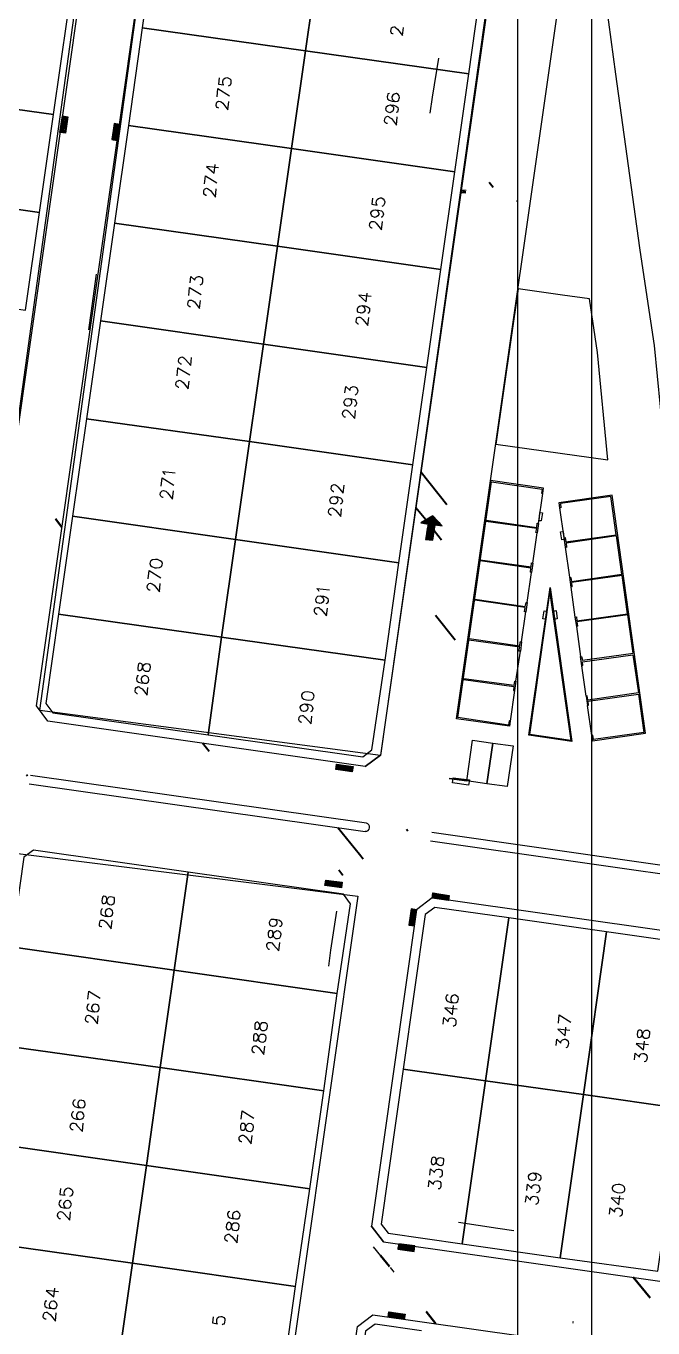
# Model space of a CAD drawing. Header units: metres. Extents: x 678 to 2349, y 417 to 1219.
# Drawn here: x 2151.3 to 2227.4, y 955.8 to 1113.7 of the extents above; entities that cross this region are included whole.
import ezdxf

# ---------------------------------------------------------------- set-up
doc = ezdxf.new("R2010")
doc.units = ezdxf.units.M
doc.layers.add('PDF2_area escolar', color=7, linetype='Continuous', true_color=0x989898)
doc.layers.add('PDF_Geometry', color=7, linetype='Continuous', true_color=0x797979)

# ---------------------------------------------------------------- blocks, each defined once
blk = doc.blocks.new('base')
at = {"layer": 'PDF_Geometry', "lineweight": 25, "extrusion": (-0.000787417, 0.063364, 0.99799), "elevation": 0.03}
for points in [[(-314.36, -197.29), (-299.6, -195.68), (-292.74, -194.19), (-282.66, -192.11), (-274.48, -190.36), (-258.04, -185.15), (-248.03, -180.61), (-240.54, -177.71), (-228.64, -174.04), (-222.73, -172.71), (-217.38, -171.04), (-209.93, -169.25), (-202.16, -164.76), (-196.2, -160.28), (-195.07, -159.82), (-178.09, -157.46), (-154.3, -156.61), (-136.67, -154.61), (-124.44, -153.16), (-118.07, -151.47), (-100.79, -146.65), (-80.95, -140.97), (-73.38, -139.33), (-61.69, -135.82), (-40.5, -131.6), (-37.73, -130.87), (-17.66, -129.44), (1.31, -127.46), (21.09, -124.93), (41.01, -122.83), (47.38, -123.46), (63.59, -123.19), (81.4, -124.31), (85.64, -96.07), (88.7, -66.39), (92.81, -40.78), (97.16, -22.39), (100.6, -1.56), (102.48, 8.32), (109.69, 37.36), (117.53, 76.62), (126.22, 115.64), (131.51, 149.59), (134.68, 173.97), (136.92, 195.59), (139.96, 229.68), (141.56, 250.68), (142.61, 271.37), (143.25, 283.21), (147.07, 312.94), (152.58, 355.63), (153.55, 396.04), (150.87, 418.02), (151.78, 438.64), (150.96, 458.03), (151.78, 438.64), (150.87, 418.02), (153.55, 396.04), (152.58, 355.63), (147.07, 312.94), (143.25, 283.21), (142.61, 271.37), (141.56, 250.68), (139.96, 229.68), (136.92, 195.59), (134.68, 173.97), (131.51, 149.59), (126.22, 115.64), (117.53, 76.62), (109.69, 37.36), (102.48, 8.32), (100.6, -1.56), (97.16, -22.39), (92.81, -40.78), (88.7, -66.39), (85.64, -96.07), (81.4, -124.31), (63.59, -123.19), (47.38, -123.46), (41.01, -122.83), (21.09, -124.93), (1.31, -127.46), (-17.66, -129.44), (-37.73, -130.87), (-40.5, -131.6), (-61.69, -135.82), (-73.38, -139.33), (-80.95, -140.97), (-100.79, -146.65), (-118.07, -151.47), (-124.44, -153.16), (-136.67, -154.61), (-154.3, -156.61), (-178.09, -157.46), (-195.07, -159.82), (-196.2, -160.28), (-202.16, -164.76), (-209.93, -169.25), (-217.38, -171.04), (-222.73, -172.71), (-228.64, -174.04), (-240.54, -177.71), (-248.03, -180.61), (-258.04, -185.15), (-274.48, -190.36), (-282.66, -192.11), (-292.74, -194.19), (-299.6, -195.68), (-314.36, -197.29), (-312.18, -178.45), (-309.15, -157.9), (-306.88, -132.9), (-305.82, -118), (-298.64, -78.8), (-291.06, -45.08), (-282.25, -15.12), (-275.64, 10.47), (-270.32, 33.9), (-263.82, 63.16), (-258.15, 86.41), (-284.42, 123.89)], [(-212.72, -13.76), (-225.05, -11.85), (-224.27, -6.89), (-226.64, -6.56), (-224.27, -6.89), (-225.05, -11.85), (-212.72, -13.76), (-212.4, -16.53), (-210.53, -31.04), (-208.66, -45.54), (-208.21, -49.82), (-207.57, -57.27), (-206.95, -64.76), (-206.13, -70.7), (-205.32, -76.65), (-202.67, -97.78), (-200.07, -118.96), (-199.38, -121.64), (-195.32, -136.88), (-191.41, -136.75), (-190.56, -158.55), (-190.74, -159.23), (-195.07, -159.82), (-196.2, -160.28), (-202.16, -164.76), (-209.93, -169.25), (-213.28, -170.05), (-213.36, -169.58), (-218.45, -150.23), (-210.17, -148.07), (-219.75, -78.66), (-229.38, -9.24), (-211.58, -137.89)], [(-183.28, -24.58), (-189.38, -23.66), (-189.49, -24.16), (-189.62, -24.14), (-189.44, -23.01), (-188.86, -19.32), (-188.78, -18.68), (-182.36, -19.68), (-199.15, -127.84), (-199.18, -128.07), (-198.98, -128.74), (-196.95, -136.5), (-196.82, -136.98), (-195.32, -136.88)], [(-175.71, -103.03), (-175.66, -103.03), (-175.53, -103.09), (-175.45, -103.2), (-175.42, -103.34), (-175.46, -103.61), (-175.52, -103.75), (-175.62, -103.83), (-175.77, -103.9), (-175.91, -103.88), (-176.03, -103.78), (-176.24, -103.61), (-176.84, -102.8), (-176.96, -103.8)], [(-181.14, -100.01), (-180.34, -95.28), (-180.01, -93.33)], [(-154.51, -97.93), (-154.42, -97.2), (-155.05, -97.08), (-154.97, -97.13), (-154.95, -97.37), (-154.97, -97.55), (-155.05, -97.77), (-155.2, -97.89), (-155.44, -97.96), (-155.58, -97.94), (-155.79, -97.82), (-155.91, -97.67), (-155.93, -97.43), (-155.91, -97.25), (-155.84, -97.03), (-155.74, -96.99), (-155.59, -96.92)], [(-154.23, -95.64), (-154.35, -96.65), (-155.73, -95.74)], [(-154.44, -94.27), (-154.35, -94.29), (-154.22, -94.35), (-154.13, -94.45), (-154.11, -94.59), (-154.14, -94.87), (-154.2, -95), (-154.3, -95.08), (-154.45, -95.11), (-154.58, -95.09), (-154.71, -95.03), (-154.93, -94.87), (-155.52, -94.05), (-155.65, -95.06)], [(-175.27, -94.41), (-175.45, -94.29), (-175.61, -94.14), (-175.63, -93.9), (-175.63, -93.86), (-175.55, -93.63), (-175.35, -93.52), (-175.16, -93.45), (-175.07, -93.46), (-174.9, -93.57), (-174.73, -93.73), (-174.71, -93.97), (-174.72, -94.01), (-174.79, -94.23), (-174.99, -94.35), (-175.27, -94.41), (-175.64, -94.36), (-175.95, -94.23), (-176.16, -94.07), (-176.18, -93.83), (-176.16, -93.7), (-176.1, -93.52), (-175.95, -93.45)], [(-175.16, -95.77), (-174.97, -95.74), (-174.9, -95.52), (-174.88, -95.38), (-174.9, -95.15), (-175.11, -94.98), (-175.47, -94.85), (-175.83, -94.8), (-176.12, -94.86), (-176.27, -94.98), (-176.34, -95.21), (-176.35, -95.25), (-176.33, -95.49), (-176.21, -95.64), (-175.99, -95.76), (-175.95, -95.76), (-175.71, -95.7), (-175.56, -95.58), (-175.44, -95.36), (-175.43, -95.32), (-175.49, -95.08), (-175.62, -94.92), (-175.83, -94.8)], [(-135.15, -91.59), (-135.47, -93.5), (-136.01, -93.39), (-135.7, -91.52)], [(-135.45, -93.32), (-136, -93.25)], [(-135.46, -93.41), (-136.01, -93.34)], [(-174.86, -92.14), (-174.77, -92.15), (-174.64, -92.26), (-174.56, -92.31), (-174.53, -92.46), (-174.56, -92.73), (-174.63, -92.86), (-174.73, -92.94), (-174.88, -93.02), (-175.01, -93), (-175.14, -92.89), (-175.35, -92.73), (-175.95, -91.92), (-176.07, -92.92)], [(-135.22, -91.77), (-135.77, -91.7)], [(-135.23, -91.91), (-135.78, -91.79)], [(-135.24, -92), (-135.79, -91.88)], [(-135.26, -92.09), (-135.8, -92.02)], [(-135.27, -92.18), (-135.82, -92.11)], [(-135.28, -92.32), (-135.83, -92.2)], [(-135.29, -92.41), (-135.84, -92.3)], [(-135.31, -92.5), (-135.85, -92.43)], [(-135.32, -92.59), (-135.86, -92.52)], [(-135.33, -92.73), (-135.88, -92.62)], [(-135.34, -92.82), (-135.89, -92.75)], [(-135.35, -92.91), (-135.9, -92.84)], [(-135.37, -93), (-135.96, -92.93)], [(-135.43, -93.13), (-135.97, -93.02)], [(-135.44, -93.23), (-135.99, -93.16)], [(-141.98, -90.54), (-142.3, -92.4), (-141.75, -92.51), (-141.43, -90.65), (-142.02, -90.9)], [(-141.57, -91.37), (-142.16, -91.63)], [(-141.57, -91.42), (-142.16, -91.67)], [(-141.59, -91.51), (-142.17, -91.76)], [(-141.6, -91.65), (-142.19, -91.9)], [(-141.6, -91.6), (-142.18, -91.81)], [(-141.61, -91.74), (-142.2, -91.99)], [(-141.62, -91.79), (-142.21, -92.04)], [(-141.63, -91.88), (-142.22, -92.13)], [(-141.65, -92.01), (-142.28, -92.26)], [(-141.64, -91.97), (-142.22, -92.18)], [(-141.66, -92.11), (-142.29, -92.35)], [(-141.66, -92.15), (-142.3, -92.4)], [(-141.67, -92.24), (-142.16, -92.46)], [(-141.69, -92.38), (-141.93, -92.49)], [(-141.68, -92.33), (-142.07, -92.47)], [(-141.75, -92.47), (-141.8, -92.51)], [(-135.16, -91.68), (-135.75, -91.61)], [(-141.44, -90.69), (-142.07, -90.94)], [(-141.45, -90.79), (-142.08, -91.03)], [(-141.46, -90.88), (-142.09, -91.08)], [(-141.47, -90.92), (-142.1, -91.17)], [(-141.48, -91.01), (-142.11, -91.26)], [(-141.53, -91.05), (-142.12, -91.31)], [(-141.54, -91.15), (-142.13, -91.4)], [(-141.56, -91.28), (-142.14, -91.54)], [(-141.55, -91.24), (-142.13, -91.44)], [(-141.57, -90.59), (-142.01, -90.81)], [(-141.66, -90.57), (-142, -90.72)], [(-141.8, -90.56), (-141.99, -90.67)], [(-141.93, -90.54), (-141.98, -90.58)], [(-154.31, -87.01), (-152.84, -87.19), (-153.77, -86.38), (-153.89, -87.43)], [(-152.59, -85.08), (-152.7, -86.04), (-154.08, -85.18)], [(-152.79, -83.67), (-152.7, -83.68), (-152.57, -83.79), (-152.49, -83.84), (-152.46, -83.99), (-152.49, -84.26), (-152.56, -84.44), (-152.65, -84.47), (-152.8, -84.55), (-152.94, -84.53), (-153.07, -84.42), (-153.28, -84.26), (-153.88, -83.45), (-154, -84.45)], [(-183.72, -83.65), (-184.27, -83.59)], [(-183.73, -83.74), (-184.28, -83.68)], [(-183.74, -83.88), (-184.29, -83.77)], [(-183.76, -83.97), (-184.3, -83.91)], [(-172.94, -83.1), (-172.85, -82.37), (-173.48, -82.24), (-173.44, -82.29), (-173.38, -82.53), (-173.41, -82.76), (-173.52, -82.93), (-173.68, -83.05), (-173.91, -83.12), (-174.05, -83.1), (-174.22, -82.99), (-174.34, -82.83), (-174.41, -82.64), (-174.39, -82.41), (-174.27, -82.19), (-174.22, -82.15), (-174.07, -82.08)], [(-190.4, -82.52), (-190.55, -82.6)], [(-190.53, -82.51), (-190.53, -82.51)], [(-172.87, -79.44), (-172.82, -79.45), (-172.65, -79.51), (-172.61, -79.61), (-172.54, -79.76), (-172.57, -80.03), (-172.68, -80.16), (-172.73, -80.25), (-172.92, -80.27), (-173.06, -80.25), (-173.19, -80.19), (-173.36, -80.03), (-174, -79.21), (-174.12, -80.22)], [(-173.28, -81.66), (-173.5, -81.59), (-173.62, -81.44), (-173.68, -81.2), (-173.67, -81.11), (-173.56, -80.93), (-173.41, -80.81), (-173.17, -80.75), (-173.12, -80.76), (-172.9, -80.87), (-172.78, -81.03), (-172.71, -81.22), (-172.72, -81.31), (-172.84, -81.53), (-173, -81.65), (-173.28, -81.66), (-173.64, -81.62), (-174, -81.53), (-174.17, -81.37), (-174.23, -81.13), (-174.22, -80.99), (-174.1, -80.78), (-173.95, -80.75)], [(-139.28, -74.26), (-138.57, -69.52), (-138.28, -67.52)], [(-150.49, -71.52), (-150.61, -72.52), (-151.99, -71.62)], [(-150.68, -73.07), (-150.77, -73.85), (-151.27, -73.37), (-151.3, -73.6), (-151.41, -73.73), (-151.46, -73.77), (-151.7, -73.83), (-151.83, -73.81), (-152.05, -73.7), (-152.17, -73.54), (-152.2, -73.35), (-152.17, -73.12), (-152.1, -72.9), (-152, -72.87), (-151.85, -72.79)], [(-150.7, -70.15), (-150.61, -70.16), (-150.47, -70.22), (-150.39, -70.32), (-150.36, -70.47), (-150.4, -70.74), (-150.46, -70.87), (-150.56, -70.95), (-150.7, -70.98), (-150.84, -70.97), (-150.97, -70.9), (-151.19, -70.74), (-151.78, -69.93), (-151.9, -70.93)], [(-172.61, -71.13), (-171.15, -71.3), (-172.02, -70.5), (-172.15, -71.55)], [(-171.51, -70.05), (-171.68, -69.94), (-171.8, -69.79), (-171.86, -69.55), (-171.86, -69.5), (-171.74, -69.28), (-171.58, -69.16), (-171.4, -69.14), (-171.3, -69.15), (-171.08, -69.22), (-170.96, -69.38), (-170.94, -69.61), (-170.95, -69.66), (-171.02, -69.88), (-171.18, -70), (-171.51, -70.05), (-171.83, -70.01), (-172.18, -69.88), (-172.39, -69.71), (-172.41, -69.48), (-172.39, -69.34), (-172.33, -69.17), (-172.18, -69.09)], [(-171.05, -67.79), (-171, -67.8), (-170.88, -67.9), (-170.79, -67.96), (-170.76, -68.1), (-170.8, -68.42), (-170.86, -68.55), (-170.96, -68.59), (-171.11, -68.66), (-171.24, -68.65), (-171.37, -68.54), (-171.58, -68.37), (-172.19, -67.61), (-172.3, -68.57)], [(-149.49, -63.2), (-149.44, -63.21), (-149.32, -63.31), (-149.23, -63.37), (-149.16, -63.52), (-149.19, -63.84), (-149.3, -63.96), (-149.4, -64), (-149.55, -64.07), (-149.68, -64.06), (-149.81, -63.95), (-150.02, -63.78), (-150.63, -63.02), (-150.74, -63.98)], [(-148.95, -61.78), (-149.06, -62.74), (-150.49, -61.87)], [(-149.15, -60.37), (-149.1, -60.37), (-148.98, -60.48), (-148.89, -60.54), (-148.81, -60.68), (-148.85, -61), (-148.96, -61.13), (-149.06, -61.16), (-149.21, -61.24), (-149.34, -61.22), (-149.47, -61.12), (-149.68, -60.95), (-150.28, -60.18), (-150.4, -61.14)], [(-169.3, -59.47), (-169.4, -60.24), (-169.94, -59.76), (-169.96, -59.94), (-170.03, -60.12), (-170.13, -60.16), (-170.32, -60.23), (-170.5, -60.2), (-170.68, -60.09), (-170.8, -59.94), (-170.86, -59.7), (-170.84, -59.51), (-170.72, -59.3), (-170.67, -59.26), (-170.52, -59.18)], [(-169.73, -58.77), (-169.95, -58.69), (-170.07, -58.49), (-170.09, -58.31), (-170.08, -58.21), (-170.01, -58.04), (-169.85, -57.87), (-169.62, -57.85), (-169.57, -57.86), (-169.35, -57.93), (-169.23, -58.13), (-169.17, -58.33), (-169.18, -58.42), (-169.29, -58.59), (-169.45, -58.75), (-169.73, -58.77), (-170.09, -58.72), (-170.45, -58.63), (-170.62, -58.43), (-170.68, -58.23), (-170.67, -58.1), (-170.55, -57.88), (-170.4, -57.81)], [(-169.32, -56.5), (-169.23, -56.51), (-169.1, -56.62), (-169.06, -56.71), (-168.99, -56.86), (-169.02, -57.14), (-169.13, -57.26), (-169.19, -57.35), (-169.33, -57.38), (-169.51, -57.36), (-169.64, -57.29), (-169.8, -57.09), (-170.45, -56.32), (-170.57, -57.32)], [(-146.87, -48.4), (-146.99, -49.4), (-148.41, -48.49)], [(-147.36, -49.78), (-147.29, -49.92), (-147.09, -50.18), (-148.59, -50)], [(-188.86, -19.32), (-188.72, -19.34), (-188.66, -18.83), (-182.52, -19.81), (-186.94, -48.44), (-193.08, -47.47), (-193.02, -46.96), (-193.16, -46.95), (-193.24, -47.59), (-186.82, -48.59), (-182.36, -19.68)], [(-147.08, -47.03), (-147.03, -47.03), (-146.9, -47.1), (-146.82, -47.2), (-146.74, -47.35), (-146.78, -47.62), (-146.89, -47.75), (-146.99, -47.83), (-147.13, -47.86), (-147.27, -47.84), (-147.4, -47.78), (-147.61, -47.57), (-148.21, -46.8), (-148.33, -47.81)], [(-167.81, -47.45), (-167.76, -47.46), (-167.59, -47.57), (-167.55, -47.62), (-167.48, -47.77), (-167.52, -48.09), (-167.62, -48.22), (-167.67, -48.26), (-167.87, -48.33), (-168.01, -48.31), (-168.13, -48.2), (-168.3, -48.04), (-168.95, -47.27), (-169.06, -48.23)], [(-192.58, -43.31), (-193.16, -46.95)], [(-198.11, -22.24), (-198.25, -21.11), (-198.4, -21.14), (-198.36, -21.61), (-204.48, -22.4), (-205.08, -17.74), (-198.96, -16.94), (-198.88, -17.46), (-198.74, -17.43), (-198.8, -16.78), (-205.25, -17.62), (-201.56, -46.63), (-195.11, -45.79), (-195.17, -45.18), (-195.66, -41.5), (-195.8, -41.53), (-195.88, -41.01), (-202, -41.8), (-201.4, -46.47), (-195.28, -45.67), (-195.31, -45.16), (-195.17, -45.18)], [(-167.47, -44.62), (-167.42, -44.62), (-167.25, -44.74), (-167.21, -44.79), (-167.14, -44.94), (-167.17, -45.26), (-167.28, -45.38), (-167.33, -45.42), (-167.53, -45.49), (-167.66, -45.48), (-167.79, -45.37), (-167.96, -45.21), (-168.61, -44.44), (-168.72, -45.39)], [(-167.88, -46.89), (-168.1, -46.77), (-168.22, -46.61), (-168.28, -46.38), (-168.28, -46.33), (-168.16, -46.11), (-168, -45.99), (-167.77, -45.97), (-167.72, -45.98), (-167.5, -46.05), (-167.38, -46.21), (-167.32, -46.45), (-167.32, -46.49), (-167.44, -46.71), (-167.6, -46.83), (-167.88, -46.89), (-168.25, -46.84), (-168.6, -46.71), (-168.77, -46.55), (-168.83, -46.31), (-168.81, -46.17), (-168.7, -46), (-168.55, -45.93)], [(-178.83, -43.48), (-178.62, -43.69)], [(-178.96, -43.42), (-178.73, -43.77)], [(-179.1, -43.4), (-178.82, -43.81)], [(-179.91, -42.42), (-178.87, -43.85)], [(-179.93, -42.56), (-178.97, -43.88)], [(-179.94, -42.7), (-179.03, -43.97)], [(-179.96, -42.84), (-179.13, -44)], [(-179.98, -42.97), (-179.22, -44.04)], [(-180.04, -43.1), (-179.28, -44.12)], [(-180.05, -43.24), (-179.38, -44.16)], [(-180.15, -43.28), (-179.47, -44.19)], [(-180.28, -43.21), (-179.52, -44.23)], [(-180.42, -43.2), (-179.63, -44.31)], [(-180.56, -43.18), (-179.72, -44.35)], [(-180.69, -43.16), (-179.86, -44.29)], [(-186.24, -43.79), (-192.38, -42.82), (-192.45, -43.32), (-192.58, -43.31), (-192.4, -42.17), (-192.26, -42.19), (-192.37, -42.68), (-186.22, -43.61)], [(-178.42, -43.53), (-178.38, -43.58)], [(-178.56, -43.51), (-178.48, -43.62)], [(-178.69, -43.5), (-178.57, -43.65)], [(-179.47, -41.46), (-178.99, -42.12)], [(-179.61, -41.44), (-179.01, -42.25)], [(-179.74, -41.42), (-179.02, -42.39)], [(-179.75, -41.52), (-179.04, -42.48)], [(-179.77, -41.65), (-179.05, -42.62)], [(-179.83, -41.78), (-179.07, -42.76)], [(-179.85, -41.92), (-179.08, -42.89)], [(-179.87, -42.06), (-179.15, -43.03)], [(-179.88, -42.2), (-179.16, -43.16)], [(-179.9, -42.33), (-179.18, -43.3)], [(-180.83, -43.15), (-180.56, -43.55)], [(-191.86, -38.48), (-192.4, -42.17)], [(-178.92, -41.52), (-178.88, -41.57)], [(-179.06, -41.51), (-178.94, -41.71)], [(-179.19, -41.49), (-178.96, -41.84)], [(-179.33, -41.47), (-178.97, -41.98)], [(-195.66, -41.5), (-195.8, -40.37), (-196.28, -36.7), (-196.42, -36.68), (-196.5, -36.2), (-202.63, -37), (-202.03, -41.66), (-195.91, -40.87), (-195.94, -40.35), (-195.8, -40.37)], [(-185.47, -38.97), (-191.62, -38.04), (-191.68, -38.5), (-191.86, -38.48), (-191.68, -37.34), (-191.55, -37.4), (-191.6, -37.86), (-185.46, -38.83)], [(-145.15, -37.15), (-145.27, -38.16), (-146.69, -37.25)], [(-191.1, -33.7), (-191.68, -37.34)], [(-145.35, -35.78), (-145.26, -35.79), (-145.13, -35.86), (-145.09, -35.95), (-145.02, -36.1), (-145.05, -36.38), (-145.16, -36.5), (-145.22, -36.59), (-145.36, -36.62), (-145.5, -36.6), (-145.63, -36.54), (-145.84, -36.37), (-146.48, -35.55), (-146.6, -36.56)], [(-196.28, -36.7), (-196.42, -35.52), (-196.86, -31.85), (-197.05, -31.87), (-197.08, -31.41), (-203.25, -32.19), (-202.66, -36.85), (-196.49, -36.07), (-196.56, -35.55), (-196.42, -35.52)], [(-166.01, -34.82), (-166.23, -34.71), (-166.35, -34.55), (-166.41, -34.31), (-166.41, -34.27), (-166.29, -34.05), (-166.13, -33.93), (-165.9, -33.91), (-165.85, -33.92), (-165.63, -33.99), (-165.51, -34.14), (-165.45, -34.38), (-165.45, -34.43), (-165.57, -34.65), (-165.72, -34.77), (-166.01, -34.82), (-166.38, -34.78), (-166.73, -34.64), (-166.9, -34.49), (-166.96, -34.25), (-166.94, -34.11), (-166.83, -33.94), (-166.68, -33.86)], [(-165.89, -35.35), (-165.81, -35.5), (-165.61, -35.71), (-167.11, -35.53)], [(-184.76, -34.19), (-190.86, -33.22), (-190.96, -33.72), (-191.1, -33.7), (-190.92, -32.57), (-190.78, -32.58), (-190.84, -33.08), (-184.74, -34.05)], [(-194.41, -31.54), (-193.93, -35.22)], [(-165.6, -32.56), (-165.55, -32.56), (-165.38, -32.67), (-165.34, -32.73), (-165.26, -32.87), (-165.3, -33.19), (-165.41, -33.32), (-165.46, -33.36), (-165.66, -33.43), (-165.79, -33.41), (-165.92, -33.3), (-166.09, -33.15), (-166.73, -32.37), (-166.85, -33.33)], [(-190.34, -28.93), (-190.92, -32.57)], [(-196.86, -31.85), (-197.05, -30.71), (-197.49, -27.04), (-197.63, -27.07), (-197.71, -26.6), (-203.88, -27.39), (-203.28, -32.05), (-197.11, -31.26), (-197.19, -30.74), (-197.05, -30.71)], [(-184, -29.41), (-190.14, -28.44), (-190.2, -28.94), (-190.34, -28.93), (-190.2, -27.78), (-190.02, -27.8), (-190.13, -28.3), (-183.98, -29.23)], [(-189.62, -24.14), (-190.2, -27.78)], [(-197.63, -25.91), (-197.77, -25.94), (-197.73, -26.41), (-203.86, -27.2), (-204.46, -22.54), (-198.33, -21.75), (-198.25, -22.27), (-198.11, -22.24), (-197.63, -25.91), (-197.49, -27.04)], [(-143.82, -25.39), (-143.68, -25.37), (-143.61, -25.14), (-143.59, -25.01), (-143.61, -24.77), (-143.82, -24.61), (-144.13, -24.52), (-144.5, -24.48), (-144.78, -24.49), (-144.98, -24.61), (-145.05, -24.83), (-145.06, -24.87), (-145.04, -25.11), (-144.87, -25.27), (-144.7, -25.38), (-144.61, -25.39), (-144.42, -25.32), (-144.22, -25.21), (-144.14, -24.99), (-144.14, -24.94), (-144.16, -24.71), (-144.32, -24.55), (-144.5, -24.48)], [(-143.69, -23.18), (-143.65, -23.19), (-143.52, -23.3), (-143.44, -23.35), (-143.41, -23.5), (-143.45, -23.82), (-143.51, -23.95), (-143.6, -23.98), (-143.75, -24.06), (-143.89, -24.04), (-144.02, -23.93), (-144.23, -23.77), (-144.83, -23), (-144.95, -23.96)], [(-183.26, -24.45), (-189.36, -23.52), (-189.3, -23.02), (-189.44, -23.01)], [(-163.97, -21.72), (-164.18, -21.6), (-164.3, -21.44), (-164.32, -21.21), (-164.32, -21.16), (-164.24, -20.94), (-164.09, -20.82), (-163.86, -20.8), (-163.81, -20.81), (-163.59, -20.88), (-163.47, -21.03), (-163.4, -21.27), (-163.41, -21.32), (-163.53, -21.54), (-163.68, -21.66), (-163.97, -21.72), (-164.33, -21.67), (-164.69, -21.54), (-164.85, -21.38), (-164.92, -21.14), (-164.9, -21), (-164.79, -20.83), (-164.64, -20.75)], [(-132.74, -20.01), (-131.39, -21.88)], [(-163.55, -19.45), (-163.51, -19.45), (-163.34, -19.57), (-163.3, -19.62), (-163.22, -19.77), (-163.26, -20.09), (-163.37, -20.21), (-163.42, -20.25), (-163.61, -20.32), (-163.75, -20.3), (-163.88, -20.2), (-164.04, -20.04), (-164.69, -19.26), (-164.81, -20.22)], [(-198.74, -17.43), (-198.25, -21.11)], [(-171.2, -14.03), (-173.08, -15.38)], [(-169.55, -13.44), (-167.69, -13.75), (-167.76, -14.3), (-169.67, -13.98)], [(-167.74, -13.75), (-167.85, -14.29)], [(-167.87, -13.73), (-167.94, -14.28)], [(-167.97, -13.72), (-168.03, -14.27)], [(-168.06, -13.71), (-168.17, -14.25)], [(-168.14, -13.65), (-168.25, -14.2)], [(-168.28, -13.64), (-168.35, -14.19)], [(-168.37, -13.63), (-168.44, -14.18)], [(-168.46, -13.62), (-168.57, -14.16)], [(-168.55, -13.6), (-168.67, -14.15)], [(-168.69, -13.59), (-168.76, -14.14)], [(-168.78, -13.58), (-168.85, -14.13)], [(-168.87, -13.57), (-168.99, -14.11)], [(-168.97, -13.55), (-169.08, -14.1)], [(-169.1, -13.54), (-169.17, -14.09)], [(-169.19, -13.53), (-169.26, -14.08)], [(-169.29, -13.52), (-169.4, -14.06)], [(-169.38, -13.51), (-169.49, -14.05)], [(-169.51, -13.44), (-169.57, -13.99)], [(-130.39, -12.41), (-171.08, -6.11)], [(-231.88, 2.33), (-179.17, -5.88)], [(-179, -4.88), (-231.71, 3.33)], [(-168.05, 0.62), (-166.18, 0.35), (-166.29, -0.2), (-168.16, 0.07)], [(-166.27, 0.36), (-166.34, -0.19)], [(-166.36, 0.37), (-166.43, -0.18)], [(-166.45, 0.38), (-166.52, -0.17)], [(-166.54, 0.39), (-166.66, -0.15)], [(-166.68, 0.41), (-166.75, -0.14)], [(-166.77, 0.42), (-166.84, -0.13)], [(-166.86, 0.47), (-166.93, -0.12)], [(-166.95, 0.48), (-167.06, -0.06)], [(-167.09, 0.5), (-167.15, -0.05)], [(-167.18, 0.51), (-167.24, -0.04)], [(-167.27, 0.52), (-167.34, -0.03)], [(-167.36, 0.53), (-167.47, -0.01)], [(-167.5, 0.55), (-167.56, 0)], [(-167.59, 0.56), (-167.66, 0.01)], [(-167.68, 0.57), (-167.75, 0.02)], [(-167.77, 0.58), (-167.88, 0.04)], [(-167.91, 0.6), (-167.98, 0.05)], [(-168, 0.61), (-168.07, 0.06)], [(-268, 16.97), (-268.13, 15.87), (-179.14, 2.05), (-177.21, 3.48), (-171.28, 41.86)], [(-181.05, 2.37), (-179.19, 2.05), (-179.25, 1.5), (-181.12, 1.82)], [(-179.23, 2.06), (-179.3, 1.51)], [(-179.32, 2.07), (-179.44, 1.53)], [(-179.46, 2.08), (-179.53, 1.54)], [(-179.55, 2.1), (-179.62, 1.55)], [(-179.64, 2.15), (-179.71, 1.56)], [(-179.73, 2.16), (-179.84, 1.62)], [(-179.87, 2.18), (-179.93, 1.63)], [(-179.96, 2.19), (-180.03, 1.64)], [(-180.05, 2.2), (-180.12, 1.65)], [(-180.14, 2.21), (-180.25, 1.67)], [(-180.28, 2.23), (-180.35, 1.68)], [(-180.37, 2.24), (-180.44, 1.69)], [(-180.46, 2.25), (-180.57, 1.71)], [(-180.55, 2.26), (-180.67, 1.72)], [(-180.69, 2.28), (-180.76, 1.73)], [(-180.78, 2.29), (-180.85, 1.74)], [(-180.87, 2.3), (-180.99, 1.76)], [(-180.96, 2.36), (-181.08, 1.77)], [(-139.12, 2.88), (-138.97, 2.96), (-138.9, 3.13), (-138.88, 3.27), (-138.9, 3.5), (-139.11, 3.67), (-139.42, 3.8), (-139.79, 3.84), (-140.07, 3.78), (-140.27, 3.67), (-140.35, 3.45), (-140.35, 3.4), (-140.33, 3.17), (-140.17, 3.01), (-140, 2.89), (-139.9, 2.88), (-139.71, 2.95), (-139.51, 3.07), (-139.44, 3.29), (-139.43, 3.34), (-139.45, 3.57), (-139.62, 3.73), (-139.79, 3.84)], [(-167.51, 3.52), (-166.71, 8.25), (-166.43, 10.21)], [(-176.84, 5.39), (-177.16, 3.52), (-176.61, 3.41), (-176.29, 5.32)], [(-177.13, 3.71), (-176.5, 3.95)], [(-177.14, 3.61), (-176.51, 3.86)], [(-177.15, 3.57), (-176.57, 3.78)], [(-177.11, 3.52), (-176.57, 3.73)], [(-176.84, 3.48), (-176.59, 3.59)], [(-176.97, 3.5), (-176.59, 3.64)], [(-176.75, 3.43), (-176.6, 3.5)], [(-176.61, 3.41), (-176.61, 3.41)], [(-138.99, 5.09), (-138.94, 5.09), (-138.81, 5.02), (-138.73, 4.92), (-138.7, 4.78), (-138.74, 4.5), (-138.8, 4.37), (-138.9, 4.29), (-139.04, 4.26), (-139.18, 4.28), (-139.31, 4.34), (-139.52, 4.51), (-140.12, 5.32), (-140.24, 4.32)], [(-159.89, 4.41), (-160.07, 4.48), (-160.24, 4.64), (-160.25, 4.87), (-160.24, 4.96), (-160.17, 5.14), (-159.98, 5.26), (-159.78, 5.32), (-159.69, 5.31), (-159.52, 5.2), (-159.4, 5.05), (-159.33, 4.85), (-159.34, 4.76), (-159.46, 4.54), (-159.61, 4.42), (-159.89, 4.41), (-160.26, 4.45), (-160.57, 4.54), (-160.78, 4.7), (-160.85, 4.94), (-160.83, 5.08), (-160.71, 5.3), (-160.57, 5.33)], [(-176.93, 5.03), (-176.3, 5.27)], [(-176.92, 5.07), (-176.34, 5.32)], [(-176.94, 4.93), (-176.35, 5.19)], [(-176.94, 4.89), (-176.36, 5.1)], [(-176.96, 4.8), (-176.37, 5.05)], [(-176.97, 4.66), (-176.39, 4.91)], [(-176.97, 4.71), (-176.38, 4.96)], [(-176.98, 4.57), (-176.4, 4.82)], [(-176.99, 4.52), (-176.41, 4.73)], [(-177, 4.43), (-176.41, 4.69)], [(-177.02, 4.29), (-176.43, 4.55)], [(-177.01, 4.34), (-176.42, 4.59)], [(-177.03, 4.2), (-176.44, 4.46)], [(-177.03, 4.16), (-176.45, 4.37)], [(-177.04, 4.07), (-176.46, 4.32)], [(-177.11, 3.93), (-176.47, 4.18)], [(-177.1, 3.98), (-176.47, 4.23)], [(-177.12, 3.84), (-176.48, 4.09)], [(-177.12, 3.8), (-176.5, 4)], [(-176.91, 5.16), (-176.47, 5.34)], [(-176.9, 5.25), (-176.61, 5.36)], [(-176.9, 5.3), (-176.7, 5.37)], [(-176.84, 5.39), (-176.84, 5.39)], [(-159.31, 8.1), (-159.22, 8.09), (-159.09, 7.98), (-159.06, 7.88), (-158.98, 7.73), (-159.01, 7.46), (-159.12, 7.33), (-159.18, 7.25), (-159.32, 7.22), (-159.46, 7.23), (-159.59, 7.3), (-159.8, 7.51), (-160.45, 8.28), (-160.57, 7.27)], [(-137.19, 13.87), (-137.31, 12.87), (-138.68, 13.77)], [(-180.91, 13.9), (-180.77, 13.93), (-180.65, 14.15), (-180.64, 14.28), (-180.7, 14.52), (-180.91, 14.69), (-181.22, 14.82), (-181.59, 14.86), (-181.87, 14.8), (-182.07, 14.69), (-182.14, 14.46), (-182.15, 14.42), (-182.13, 14.18), (-181.96, 14.03), (-181.79, 13.91), (-181.7, 13.9), (-181.51, 13.97), (-181.31, 14.09), (-181.24, 14.31), (-181.23, 14.35), (-181.25, 14.59), (-181.41, 14.75), (-181.59, 14.86)], [(-137.22, 16.66), (-137.13, 16.65), (-137, 16.58), (-136.92, 16.48), (-136.89, 16.34), (-136.92, 16.06), (-136.99, 15.93), (-137.09, 15.85), (-137.23, 15.82), (-137.37, 15.84), (-137.5, 15.9), (-137.71, 16.07), (-138.31, 16.88), (-138.43, 15.88)], [(-137.35, 14.45), (-137.16, 14.52), (-137.08, 14.74), (-137.07, 14.88), (-137.09, 15.06), (-137.3, 15.23), (-137.66, 15.36), (-138.02, 15.41), (-138.31, 15.35), (-138.46, 15.23), (-138.53, 15.05), (-138.54, 14.96), (-138.52, 14.73), (-138.4, 14.57), (-138.18, 14.5), (-138.13, 14.49), (-137.9, 14.51), (-137.75, 14.63), (-137.63, 14.85), (-137.62, 14.94), (-137.69, 15.14), (-137.81, 15.29), (-138.02, 15.41)], [(-182.01, 15.61), (-180.5, 15.43), (-181.42, 16.28), (-181.55, 15.18)], [(-194.25, 17.5), (-194.37, 16.49), (-195.75, 17.4)], [(-180.26, 17.44), (-180.35, 16.61), (-180.89, 17.14), (-180.92, 16.91), (-180.98, 16.78), (-181.09, 16.7), (-181.32, 16.68), (-181.46, 16.7), (-181.63, 16.77), (-181.8, 16.97), (-181.82, 17.16), (-181.79, 17.39), (-181.72, 17.61), (-181.62, 17.65), (-181.47, 17.72)], [(-195.63, 18.41), (-194.16, 18.23), (-195.04, 19.03), (-195.17, 17.98)], [(-193.93, 20.2), (-194.02, 19.42), (-194.52, 19.9), (-194.54, 19.71), (-194.65, 19.59), (-194.71, 19.5), (-194.95, 19.44), (-195.08, 19.45), (-195.3, 19.57), (-195.42, 19.73), (-195.44, 19.96), (-195.42, 20.14), (-195.34, 20.37), (-195.24, 20.45), (-195.1, 20.48)], [(-205.14, 20.25), (-203.68, 20.07), (-204.56, 20.87), (-204.68, 19.82)], [(-157.34, 20.61), (-157.29, 20.61), (-157.16, 20.54), (-157.08, 20.44), (-157.05, 20.3), (-157.08, 20.02), (-157.15, 19.89), (-157.25, 19.81), (-157.39, 19.78), (-157.53, 19.8), (-157.66, 19.86), (-157.87, 20.03), (-158.47, 20.84), (-158.59, 19.83)], [(-203.44, 22.04), (-203.54, 21.26), (-204.04, 21.74), (-204.06, 21.56), (-204.17, 21.43), (-204.22, 21.34), (-204.46, 21.28), (-204.6, 21.3), (-204.82, 21.42), (-204.94, 21.57), (-204.96, 21.8), (-204.93, 21.99), (-204.86, 22.21), (-204.76, 22.29), (-204.61, 22.32)], [(-135.48, 26.09), (-135.34, 26.17), (-135.22, 26.39), (-135.2, 26.52), (-135.27, 26.72), (-135.44, 26.88), (-135.79, 27.01), (-136.16, 27.05), (-136.44, 27), (-136.6, 26.88), (-136.71, 26.7), (-136.72, 26.61), (-136.66, 26.37), (-136.54, 26.22), (-136.31, 26.15), (-136.27, 26.14), (-136.03, 26.16), (-135.88, 26.28), (-135.81, 26.5), (-135.8, 26.59), (-135.82, 26.78), (-135.94, 26.94), (-136.16, 27.05)], [(-135.31, 27.51), (-135.17, 27.58), (-135.05, 27.8), (-135.03, 27.94), (-135.1, 28.13), (-135.27, 28.29), (-135.62, 28.43), (-135.99, 28.47), (-136.27, 28.41), (-136.43, 28.29), (-136.54, 28.12), (-136.55, 28.03), (-136.48, 27.84), (-136.37, 27.64), (-136.14, 27.56), (-136.1, 27.56), (-135.86, 27.58), (-135.7, 27.74), (-135.64, 27.92), (-135.62, 28.01), (-135.65, 28.2), (-135.77, 28.35), (-135.99, 28.47)], [(-155.63, 28.66), (-155.75, 27.65), (-157.17, 28.57)], [(-135.19, 29.72), (-135.1, 29.71), (-134.96, 29.65), (-134.93, 29.55), (-134.85, 29.4), (-134.89, 29.13), (-135, 29), (-135.05, 28.92), (-135.19, 28.89), (-135.33, 28.9), (-135.51, 28.97), (-135.67, 29.18), (-136.32, 29.95), (-136.44, 28.94)], [(-155.66, 31.44), (-155.61, 31.44), (-155.48, 31.38), (-155.4, 31.27), (-155.33, 31.13), (-155.36, 30.85), (-155.47, 30.73), (-155.57, 30.65), (-155.71, 30.62), (-155.85, 30.63), (-155.98, 30.7), (-156.19, 30.86), (-156.79, 31.67), (-156.91, 30.67)], [(-178.42, 35.76), (-178.51, 34.99), (-179.01, 35.46), (-179.03, 35.28), (-179.14, 35.15), (-179.2, 35.07), (-179.43, 35.05), (-179.57, 35.07), (-179.79, 35.14), (-179.91, 35.29), (-179.93, 35.53), (-179.9, 35.76), (-179.84, 35.93), (-179.73, 36.01), (-179.59, 36.04)], [(-178.25, 37.18), (-178.34, 36.4), (-178.84, 36.88), (-178.86, 36.7), (-178.97, 36.57), (-179.03, 36.49), (-179.26, 36.47), (-179.4, 36.48), (-179.62, 36.56), (-179.74, 36.71), (-179.76, 36.95), (-179.73, 37.17), (-179.66, 37.35), (-179.56, 37.43), (-179.42, 37.46)], [(-190.19, 37.78), (-190.28, 37.01), (-190.77, 37.53), (-190.8, 37.3), (-190.91, 37.18), (-191.01, 37.09), (-191.2, 37.07), (-191.34, 37.09), (-191.56, 37.16), (-191.68, 37.31), (-191.74, 37.55), (-191.72, 37.78), (-191.6, 37.95), (-191.5, 38.03), (-191.36, 38.06)], [(-190.95, 35.65), (-191.17, 35.77), (-191.29, 35.92), (-191.31, 36.16), (-191.3, 36.2), (-191.23, 36.43), (-191.08, 36.55), (-190.84, 36.56), (-190.75, 36.55), (-190.57, 36.49), (-190.45, 36.33), (-190.39, 36.09), (-190.39, 36.05), (-190.51, 35.83), (-190.67, 35.71), (-190.95, 35.65), (-191.32, 35.69), (-191.63, 35.82), (-191.84, 35.99), (-191.9, 36.23), (-191.89, 36.37), (-191.77, 36.54), (-191.62, 36.61)], [(-133.59, 36.81), (-133.5, 37.54), (-134.14, 37.66), (-134.05, 37.61), (-134.03, 37.37), (-134.06, 37.19), (-134.13, 36.97), (-134.33, 36.85), (-134.52, 36.78), (-134.66, 36.8), (-134.88, 36.92), (-135, 37.07), (-135.06, 37.31), (-135.04, 37.49), (-134.92, 37.71), (-134.87, 37.75), (-134.67, 37.82)], [(-190.01, 39.2), (-190.11, 38.42), (-190.6, 38.95), (-190.63, 38.72), (-190.74, 38.59), (-190.84, 38.51), (-191.03, 38.49), (-191.16, 38.5), (-191.39, 38.58), (-191.51, 38.73), (-191.57, 38.97), (-191.54, 39.2), (-191.43, 39.37), (-191.33, 39.45), (-191.19, 39.48)], [(-201.91, 38.97), (-200.41, 38.78), (-201.32, 39.64), (-201.45, 38.58)], [(-133.52, 40.51), (-133.42, 40.5), (-133.3, 40.39), (-133.26, 40.29), (-133.19, 40.14), (-133.22, 39.87), (-133.33, 39.74), (-133.39, 39.66), (-133.53, 39.63), (-133.67, 39.65), (-133.8, 39.71), (-134, 39.92), (-134.65, 40.69), (-134.77, 39.69)], [(-133.65, 38.25), (-133.5, 38.33), (-133.38, 38.55), (-133.37, 38.68), (-133.43, 38.88), (-133.6, 39.08), (-133.96, 39.17), (-134.32, 39.21), (-134.6, 39.2), (-134.76, 39.04), (-134.87, 38.86), (-134.88, 38.77), (-134.82, 38.58), (-134.7, 38.38), (-134.48, 38.31), (-134.43, 38.3), (-134.2, 38.32), (-134.04, 38.49), (-133.92, 38.66), (-133.91, 38.75), (-133.98, 38.94), (-134.1, 39.14), (-134.32, 39.21)], [(-154.09, 39.88), (-153.95, 39.91), (-153.83, 40.13), (-153.81, 40.26), (-153.87, 40.5), (-154.09, 40.67), (-154.4, 40.75), (-154.77, 40.8), (-155.05, 40.78), (-155.24, 40.67), (-155.32, 40.45), (-155.33, 40.35), (-155.31, 40.17), (-155.14, 40.01), (-154.97, 39.89), (-154.88, 39.88), (-154.68, 39.95), (-154.48, 40.07), (-154.42, 40.24), (-154.4, 40.34), (-154.42, 40.57), (-154.59, 40.73), (-154.77, 40.8)], [(-200.16, 40.79), (-200.26, 40.02), (-200.8, 40.5), (-200.82, 40.32), (-200.89, 40.14), (-200.99, 40.11), (-201.23, 40.04), (-201.36, 40.06), (-201.54, 40.17), (-201.7, 40.33), (-201.72, 40.56), (-201.7, 40.75), (-201.63, 40.97), (-201.53, 41.01), (-201.38, 41.08)], [(-181.85, 41.51), (-186.58, 42.31), (-188.53, 42.64)], [(-153.79, 43.51), (-153.74, 43.5), (-153.62, 43.39), (-153.53, 43.34), (-153.46, 43.19), (-153.5, 42.87), (-153.6, 42.74), (-153.7, 42.71), (-153.85, 42.63), (-153.99, 42.65), (-154.11, 42.76), (-154.32, 42.92), (-154.93, 43.69), (-155.04, 42.73)], [(-172.68, 43.79), (-264.94, 58.11)], [(-176.45, 44.38), (-174.58, 44.11), (-174.47, 44.65), (-176.38, 44.98)], [(-174.52, 44.66), (-174.48, 44.61)], [(-174.56, 44.67), (-174.49, 44.52)], [(-174.66, 44.68), (-174.51, 44.38)], [(-174.75, 44.69), (-174.57, 44.25)], [(-174.79, 44.69), (-174.58, 44.16)], [(-174.88, 44.7), (-174.63, 44.12)], [(-174.93, 44.71), (-174.72, 44.13)], [(-175.02, 44.77), (-174.77, 44.13)], [(-175.11, 44.78), (-174.86, 44.14)], [(-175.15, 44.78), (-174.9, 44.15)], [(-175.24, 44.79), (-175, 44.16)], [(-175.29, 44.8), (-175.09, 44.17)], [(-175.38, 44.81), (-175.13, 44.18)], [(-175.47, 44.82), (-175.22, 44.23)], [(-175.52, 44.83), (-175.26, 44.24)], [(-175.61, 44.84), (-175.36, 44.25)], [(-175.66, 44.84), (-175.45, 44.26)], [(-175.75, 44.85), (-175.49, 44.27)], [(-175.84, 44.87), (-175.58, 44.28)], [(-175.88, 44.87), (-175.63, 44.28)], [(-175.98, 44.88), (-175.72, 44.3)], [(-176.07, 44.89), (-175.81, 44.31)], [(-176.11, 44.9), (-175.86, 44.31)], [(-176.2, 44.91), (-175.95, 44.32)], [(-176.25, 44.92), (-176.04, 44.33)], [(-176.34, 44.97), (-176.09, 44.34)], [(-176.39, 44.89), (-176.18, 44.35)], [(-176.41, 44.75), (-176.22, 44.36)], [(-176.43, 44.61), (-176.32, 44.37)], [(-176.44, 44.52), (-176.41, 44.38)], [(-133.19, 49.37), (-131.68, 49.19), (-132.6, 50), (-132.73, 48.95)], [(-131.76, 50.5), (-131.57, 50.52), (-131.49, 50.75), (-131.48, 50.88), (-131.5, 51.12), (-131.71, 51.28), (-132.07, 51.37), (-132.43, 51.41), (-132.71, 51.4), (-132.87, 51.28), (-132.99, 51.06), (-132.99, 51.02), (-132.93, 50.78), (-132.81, 50.63), (-132.59, 50.51), (-132.54, 50.5), (-132.3, 50.56), (-132.15, 50.69), (-132.03, 50.9), (-132.03, 50.95), (-132.09, 51.19), (-132.21, 51.34), (-132.43, 51.41)], [(-131.63, 52.71), (-131.54, 52.7), (-131.41, 52.59), (-131.33, 52.53), (-131.3, 52.39), (-131.33, 52.12), (-131.4, 51.94), (-131.49, 51.9), (-131.64, 51.83), (-131.78, 51.85), (-131.91, 51.95), (-132.12, 52.12), (-132.76, 52.94), (-132.88, 51.93)], [(-255.13, 108.39), (-164.82, 94.36), (-163.42, 92.48), (-169.4, 54.06), (-171.28, 52.66), (-262.92, 66.86)], [(-175.06, 53.21), (-173.2, 52.89), (-173.27, 52.35), (-175.18, 52.67)], [(-173.25, 52.9), (-173.36, 52.36)], [(-173.38, 52.92), (-173.45, 52.37)], [(-173.47, 52.97), (-173.54, 52.38)], [(-173.56, 52.98), (-173.67, 52.44)], [(-173.65, 53), (-173.76, 52.45)], [(-173.79, 53.01), (-173.86, 52.46)], [(-173.88, 53.02), (-173.95, 52.47)], [(-173.97, 53.03), (-174.08, 52.49)], [(-174.06, 53.05), (-174.18, 52.5)], [(-174.2, 53.06), (-174.27, 52.51)], [(-174.29, 53.07), (-174.36, 52.52)], [(-174.38, 53.08), (-174.5, 52.54)], [(-174.48, 53.09), (-174.59, 52.55)], [(-174.61, 53.11), (-174.68, 52.56)], [(-174.7, 53.12), (-174.77, 52.57)], [(-174.79, 53.18), (-174.91, 52.59)], [(-174.88, 53.19), (-174.99, 52.65)], [(-175.02, 53.21), (-175.08, 52.66)], [(-151.9, 52.65), (-151.81, 53.38), (-152.45, 53.5), (-152.36, 53.44), (-152.34, 53.21), (-152.37, 52.98), (-152.44, 52.8), (-152.59, 52.68), (-152.83, 52.62), (-152.97, 52.64), (-153.19, 52.76), (-153.31, 52.91), (-153.33, 53.1), (-153.3, 53.33), (-153.23, 53.55), (-153.13, 53.58), (-152.98, 53.66)], [(-177.16, 54.67), (-171.56, 53.81), (-170.39, 54.64), (-164.57, 92.2), (-165.41, 93.32), (-171, 94.22)], [(-195.62, 53.83), (-195.52, 53.91)], [(-195.61, 53.97), (-195.56, 53.97)]]:
    blk.add_lwpolyline(points, dxfattribs=at)
for points in [[(-158.26, -127.53), (-188.12, -122.91), (-189.47, -121.03), (-173.08, -15.38), (-171.2, -14.03), (-132.74, -20.01), (-131.39, -21.88), (-147.5, -125.62), (-149.22, -127.18)], [(-138.58, -126.19), (-140.24, -124.64), (-124.47, -22.95), (-122.58, -21.55), (-84.12, -27.53), (-82.77, -29.41), (-95.92, -114.26), (-97.51, -115.97)], [(-165.05, -101.11), (-166.89, -112.95), (-147.09, -116.03), (-145.24, -104.15)], [(-184.8, -98.04), (-186.64, -109.87), (-166.89, -112.95), (-165.05, -101.11)], [(-134.34, -93.73), (-136.18, -105.56), (-116.43, -108.64), (-114.58, -96.76)], [(-163.2, -89.23), (-165.05, -101.11), (-145.24, -104.15), (-143.44, -92.31)], [(-182.95, -86.16), (-184.8, -98.04), (-165.05, -101.11), (-163.2, -89.23)], [(-132.49, -81.85), (-134.34, -93.73), (-114.58, -96.76), (-112.74, -84.92)], [(-135.1, -91.55), (-135.43, -93.55), (-136.07, -93.43), (-135.78, -91.47)], [(-136.01, -93.39), (-135.47, -93.5), (-135.15, -91.59), (-135.7, -91.52)], [(-142.02, -90.48), (-142.35, -92.44), (-141.71, -92.56), (-141.38, -90.61)], [(-141.75, -92.51), (-142.3, -92.4), (-141.98, -90.54), (-141.43, -90.65)], [(-161.35, -77.4), (-163.2, -89.23), (-143.44, -92.31), (-141.59, -80.43)], [(-181.11, -74.32), (-182.95, -86.16), (-163.2, -89.23), (-161.35, -77.4)], [(-130.65, -70.01), (-132.49, -81.85), (-112.74, -84.92), (-110.89, -73.04)], [(-159.51, -65.52), (-161.35, -77.4), (-141.59, -80.43), (-139.75, -68.59)], [(-179.26, -62.44), (-181.11, -74.32), (-161.35, -77.4), (-159.51, -65.52)], [(-190.46, -71.85), (-187.54, -53), (-201.1, -50.91), (-199.99, -63.98), (-199.11, -70.53), (-195.83, -71.02)], [(-157.66, -53.68), (-159.51, -65.52), (-139.75, -68.59), (-137.9, -56.71)], [(-177.42, -50.61), (-179.26, -62.44), (-159.51, -65.52), (-157.66, -53.68)], [(-155.81, -41.8), (-157.66, -53.68), (-137.9, -56.71), (-136.06, -44.88)], [(-175.57, -38.73), (-177.42, -50.61), (-157.66, -53.68), (-155.81, -41.8)], [(-153.97, -29.97), (-155.81, -41.8), (-136.06, -44.88), (-134.21, -33)], [(-178.33, -43.54), (-179.19, -43.39), (-178.87, -41.53), (-179.74, -41.42), (-180.06, -43.29), (-180.88, -43.14), (-179.77, -44.39)], [(-192.79, -44.63), (-193.11, -44.59), (-192.94, -43.59), (-192.67, -43.62)], [(-195.24, -42.25), (-195.57, -42.3), (-195.68, -41.31), (-195.4, -41.25)], [(-173.77, -26.89), (-175.57, -38.73), (-155.81, -41.8), (-153.97, -29.97)], [(-145.37, -39.03), (-145.43, -38.79), (-145.6, -38.63), (-145.96, -38.49), (-146.18, -38.46), (-146.52, -38.52), (-146.76, -38.63), (-146.88, -38.84), (-146.9, -38.98), (-146.83, -39.18), (-146.61, -39.34), (-146.31, -39.47), (-146.08, -39.5), (-145.7, -39.45), (-145.5, -39.34), (-145.39, -39.16)], [(-193.91, -35.5), (-196.29, -16.75), (-191.1, -17.57)], [(-193.88, -34.81), (-196.17, -16.86), (-191.21, -17.65)], [(-193.15, -32.67), (-193.43, -32.63), (-193.31, -31.63), (-192.99, -31.71)], [(-194.31, -32.62), (-194.59, -32.68), (-194.71, -31.69), (-194.42, -31.63)], [(-152.17, -18.08), (-153.97, -29.97), (-134.21, -33), (-132.53, -22.16), (-133.37, -21)], [(-172.04, -16.01), (-173.77, -26.89), (-153.97, -29.97), (-152.17, -18.08), (-170.92, -15.17)], [(-143.75, -26.33), (-143.77, -26.14), (-143.9, -26.03), (-144.04, -26.02), (-144.18, -26.09), (-144.29, -26.22), (-144.37, -26.49), (-144.49, -26.71), (-144.64, -26.83), (-144.79, -26.86), (-145.01, -26.83), (-145.15, -26.77), (-145.23, -26.66), (-145.25, -26.47), (-145.21, -26.15), (-145.14, -25.98), (-145.04, -25.9), (-144.9, -25.87), (-144.67, -25.9), (-144.54, -25.96), (-144.42, -26.11), (-144.35, -26.35), (-144.34, -26.63), (-144.27, -26.78), (-144.14, -26.89), (-144, -26.9), (-143.85, -26.83), (-143.79, -26.65)], [(-163.57, -22.69), (-163.64, -22.45), (-163.85, -22.29), (-164.16, -22.2), (-164.39, -22.17), (-164.76, -22.18), (-164.96, -22.29), (-165.08, -22.51), (-165.1, -22.65), (-165.03, -22.89), (-164.87, -23.04), (-164.51, -23.13), (-164.28, -23.16), (-163.95, -23.15), (-163.71, -23.04), (-163.59, -22.83)], [(-184.27, -17.04), (-186.73, -16.65), (-185.95, -11.74), (-183.49, -12.13)], [(-186.73, -16.65), (-189.19, -16.31), (-188.41, -11.35), (-185.95, -11.74)], [(-169.59, -13.39), (-167.64, -13.71), (-167.72, -14.35), (-169.72, -14.02)], [(-167.76, -14.3), (-167.69, -13.75), (-169.55, -13.44), (-169.67, -13.98)], [(-181.35, -12.43), (-183.49, -12.13)], [(-183.71, -11.59), (-181.75, -11.88), (-181.87, -12.51), (-183.83, -12.23)], [(-147.71, 10.45), (-149.56, -1.43), (-130.8, -4.33), (-129.64, -3.5), (-127.96, 7.38)], [(-167.46, 13.53), (-169.19, 2.66), (-168.36, 1.49), (-149.56, -1.43), (-147.71, 10.45)], [(-168.13, 0.72), (-166.13, 0.39), (-166.25, -0.25), (-168.21, 0.03)], [(-166.29, -0.2), (-166.18, 0.35), (-168.05, 0.62), (-168.16, 0.07)], [(-139.04, 1.94), (-139.06, 2.18), (-139.19, 2.24), (-139.33, 2.26), (-139.47, 2.23), (-139.59, 2.06), (-139.67, 1.79), (-139.78, 1.62), (-139.94, 1.45), (-140.08, 1.42), (-140.31, 1.45), (-140.44, 1.51), (-140.52, 1.61), (-140.54, 1.85), (-140.51, 2.12), (-140.43, 2.34), (-140.34, 2.38), (-140.19, 2.45), (-139.96, 2.43), (-139.83, 2.32), (-139.71, 2.16), (-139.65, 1.93), (-139.64, 1.65), (-139.56, 1.5), (-139.43, 1.39), (-139.3, 1.37), (-139.15, 1.45), (-139.08, 1.67)], [(-181.09, 2.42), (-179.14, 2.09), (-179.21, 1.45), (-181.21, 1.79)], [(-179.25, 1.5), (-179.19, 2.05), (-181.05, 2.37), (-181.12, 1.82)], [(-188.39, 4.6), (-179.42, 3.24), (-178.25, 4.07), (-175.34, 22.83), (-185.31, 24.4)], [(-176.92, 5.44), (-177.21, 3.48), (-176.57, 3.36), (-176.24, 5.36)], [(-176.61, 3.41), (-177.16, 3.52), (-176.84, 5.39), (-176.29, 5.32)], [(-185.31, 24.4), (-197.19, 26.2), (-200.22, 6.44), (-188.39, 4.6)], [(-159.15, 6.32), (-159.22, 6.55), (-159.35, 6.62), (-159.48, 6.63), (-159.63, 6.6), (-159.69, 6.47), (-159.81, 6.21), (-159.89, 5.99), (-160.09, 5.87), (-160.23, 5.8), (-160.42, 5.82), (-160.54, 5.93), (-160.63, 5.98), (-160.69, 6.22), (-160.66, 6.5), (-160.54, 6.71), (-160.44, 6.75), (-160.3, 6.82), (-160.11, 6.8), (-159.99, 6.69), (-159.82, 6.53), (-159.8, 6.35), (-159.74, 6.06), (-159.72, 5.87), (-159.58, 5.81), (-159.45, 5.79), (-159.3, 5.82), (-159.19, 6.04)], [(-197.19, 26.2), (-209.03, 28.04), (-212.1, 8.29), (-200.22, 6.44)], [(-145.87, 22.29), (-147.71, 10.45), (-127.96, 7.38), (-126.11, 19.26)], [(-165.67, 25.37), (-167.46, 13.53), (-147.71, 10.45), (-145.87, 22.29)], [(-157.39, 17.46), (-157.41, 17.7), (-157.54, 17.76), (-157.68, 17.78), (-157.82, 17.75), (-157.93, 17.58), (-158.06, 17.31), (-158.13, 17.14), (-158.29, 16.97), (-158.43, 16.94), (-158.66, 16.97), (-158.79, 17.03), (-158.87, 17.13), (-158.89, 17.37), (-158.85, 17.64), (-158.78, 17.86), (-158.68, 17.9), (-158.54, 17.97), (-158.31, 17.95), (-158.18, 17.84), (-158.06, 17.68), (-158.04, 17.45), (-157.98, 17.16), (-157.91, 17.02), (-157.78, 16.91), (-157.65, 16.89), (-157.5, 16.97), (-157.42, 17.19)], [(-157.22, 18.88), (-157.24, 19.11), (-157.37, 19.18), (-157.51, 19.19), (-157.65, 19.16), (-157.76, 18.99), (-157.89, 18.73), (-157.96, 18.55), (-158.12, 18.39), (-158.26, 18.36), (-158.49, 18.38), (-158.62, 18.45), (-158.7, 18.55), (-158.72, 18.78), (-158.68, 19.06), (-158.61, 19.28), (-158.51, 19.31), (-158.37, 19.39), (-158.14, 19.36), (-158.01, 19.25), (-157.89, 19.1), (-157.87, 18.87), (-157.81, 18.58), (-157.74, 18.43), (-157.61, 18.33), (-157.48, 18.31), (-157.33, 18.38), (-157.25, 18.61)], [(-203.81, 18.98), (-203.83, 19.21), (-203.96, 19.32), (-204.09, 19.33), (-204.29, 19.27), (-204.35, 19.13), (-204.47, 18.87), (-204.55, 18.65), (-204.7, 18.53), (-204.85, 18.45), (-205.08, 18.48), (-205.2, 18.59), (-205.29, 18.64), (-205.31, 18.88), (-205.27, 19.15), (-205.2, 19.38), (-205.1, 19.46), (-204.96, 19.48), (-204.73, 19.46), (-204.6, 19.4), (-204.48, 19.2), (-204.46, 19.01), (-204.4, 18.72), (-204.38, 18.53), (-204.2, 18.47), (-204.06, 18.45), (-203.92, 18.48), (-203.85, 18.7)], [(-144.06, 34.17), (-145.87, 22.29), (-126.11, 19.26), (-124.26, 31.09)], [(-163.82, 37.25), (-165.67, 25.37), (-145.87, 22.29), (-144.06, 34.17)], [(-185.31, 24.4), (-175.34, 22.83), (-172.43, 41.63), (-173.26, 42.75), (-182.23, 44.15)], [(-182.23, 44.15), (-194.11, 46), (-197.19, 26.2), (-185.31, 24.4)], [(-194.11, 46), (-205.95, 47.8), (-209.03, 28.04), (-197.19, 26.2)], [(-155.5, 29.71), (-155.56, 29.95), (-155.69, 30.01), (-155.83, 30.03), (-155.97, 30), (-156.08, 29.87), (-156.16, 29.6), (-156.28, 29.39), (-156.43, 29.27), (-156.58, 29.19), (-156.81, 29.22), (-156.94, 29.33), (-157.02, 29.38), (-157.04, 29.62), (-157.01, 29.89), (-156.93, 30.11), (-156.84, 30.15), (-156.69, 30.22), (-156.46, 30.2), (-156.33, 30.09), (-156.21, 29.93), (-156.14, 29.74), (-156.14, 29.42), (-156.06, 29.27), (-155.93, 29.21), (-155.79, 29.19), (-155.65, 29.22), (-155.53, 29.44)], [(-142.22, 46.01), (-144.06, 34.17), (-124.26, 31.09), (-122.41, 42.97)], [(-178.61, 34.16), (-178.64, 34.35), (-178.81, 34.47), (-178.94, 34.48), (-179.09, 34.41), (-179.15, 34.28), (-179.28, 34.01), (-179.35, 33.79), (-179.55, 33.67), (-179.69, 33.64), (-179.88, 33.67), (-180.01, 33.73), (-180.09, 33.83), (-180.11, 34.02), (-180.07, 34.34), (-180.01, 34.52), (-179.9, 34.6), (-179.76, 34.63), (-179.58, 34.6), (-179.45, 34.54), (-179.28, 34.38), (-179.26, 34.15), (-179.2, 33.86), (-179.17, 33.72), (-179.05, 33.61), (-178.91, 33.6), (-178.72, 33.67), (-178.65, 33.84)], [(-161.97, 49.08), (-163.82, 37.25), (-144.06, 34.17), (-142.22, 46.01)], [(-200.54, 37.69), (-200.61, 37.88), (-200.82, 38.04), (-201.13, 38.17), (-201.36, 38.2), (-201.73, 38.15), (-201.98, 38.05), (-202.05, 37.87), (-202.06, 37.73), (-202.04, 37.5), (-201.83, 37.33), (-201.48, 37.2), (-201.25, 37.17), (-200.92, 37.22), (-200.67, 37.33), (-200.55, 37.55)], [(-153.63, 41.77), (-153.7, 41.97), (-153.82, 42.07), (-153.96, 42.09), (-154.11, 42.02), (-154.22, 41.89), (-154.3, 41.62), (-154.41, 41.4), (-154.57, 41.28), (-154.71, 41.25), (-154.94, 41.28), (-155.07, 41.34), (-155.15, 41.45), (-155.17, 41.63), (-155.14, 41.95), (-155.07, 42.13), (-154.97, 42.21), (-154.82, 42.24), (-154.6, 42.21), (-154.46, 42.15), (-154.34, 42), (-154.28, 41.76), (-154.27, 41.48), (-154.19, 41.33), (-154.07, 41.22), (-153.93, 41.21), (-153.78, 41.28), (-153.67, 41.45)], [(-171.24, 41.85), (-172.68, 43.79)], [(-140.37, 57.89), (-142.22, 46.01), (-122.41, 42.97), (-120.62, 54.81)], [(-176.5, 44.34), (-174.54, 44.06), (-174.42, 44.7), (-176.42, 45.03)], [(-174.47, 44.65), (-174.58, 44.11), (-176.45, 44.38), (-176.38, 44.98)], [(-160.13, 60.96), (-161.97, 49.08), (-142.22, 46.01), (-140.37, 57.89)], [(-175.1, 53.26), (-173.15, 52.94), (-173.23, 52.3), (-175.23, 52.63)], [(-173.27, 52.35), (-173.2, 52.89), (-175.06, 53.21), (-175.18, 52.67)]]:
    blk.add_lwpolyline(points, close=True, dxfattribs=at)
at = {"layer": 'PDF_Geometry', "color": 5, "lineweight": 40, "extrusion": (-0.000787417, 0.063364, 0.99799), "elevation": 0.03}
for points in [[(-187.59, -84.21), (-187.1, -84.82)], [(-181.51, -45.71), (-178.42, -49.65)], [(-178.93, -43.89), (-177.71, -45.38)], [(-180.81, -41.43), (-179.93, -42.56)], [(-182.31, -29.24), (-179.94, -32.27)], [(-176.27, -6.09), (-176.11, -6.29)]]:
    blk.add_lwpolyline(points, dxfattribs=at)
at = {"layer": 'PDF_Geometry', "color": 215, "lineweight": 50, "true_color": 0xa9529f, "extrusion": (-0.000787417, 0.063364, 0.99799), "elevation": 0.03}
blk.add_lwpolyline([(-134.74, -43.55), (-133.98, -44.57)], dxfattribs=at)
at = {"layer": 'PDF_Geometry', "color": 1, "lineweight": 40, "extrusion": (-0.000787417, 0.063364, 0.99799), "elevation": 0.03}
for points in [[(-152.3, -16.07), (-151.49, -17.1)], [(-130.22, -13.35), (-130.1, -13.51)], [(-170.38, -3.32), (-167.8, -6.6)]]:
    blk.add_lwpolyline(points, dxfattribs=at)
at = {"layer": 'PDF_Geometry', "lineweight": 25, "extrusion": (-0.000787417, 0.063364, 0.99799), "elevation": 0.03}
blk.add_lwpolyline([(-171.09, -6.16, 0.999988), (-171.25, -7.11), (-130.55, -13.41)], format="xyb", dxfattribs=at)
at = {"layer": 'PDF_Geometry', "color": 3, "lineweight": 40, "extrusion": (-0.000787417, 0.063364, 0.99799), "elevation": 0.03}
for points in [[(-170.82, -2.76), (-170.38, -3.32)], [(-168.31, -0.79), (-167.83, -1.45)]]:
    blk.add_lwpolyline(points, dxfattribs=at)
at = {"layer": 'PDF_Geometry', "color": 252, "lineweight": 25, "true_color": 0x989898, "extrusion": (-0.000787417, 0.063364, 0.99799), "elevation": 0.03}
for points in [[(-173.38, 46.8), (-171.49, 44.39)], [(-175.4, 44.26), (-175.36, 44.21)], [(-173.94, 47.51), (-173.82, 47.36), (-173.5, 46.95)], [(-204.96, 51.02), (-202.95, 48.46)], [(-174.33, 53.12), (-174.29, 53.07)]]:
    blk.add_lwpolyline(points, dxfattribs=at)
at = {"layer": 'PDF_Geometry', "color": 109, "lineweight": 50, "true_color": 0x136633, "extrusion": (-0.000787417, 0.063364, 0.99799), "elevation": 0.03}
for points in [[(-175.96, 44.97), (-175.97, 44.93)], [(-173.38, 46.8), (-172.33, 45.46)], [(-204.96, 51.02), (-202.95, 48.46)], [(-178.93, 53.86), (-177.77, 52.33)]]:
    blk.add_lwpolyline(points, dxfattribs=at)

msp = doc.modelspace()

# ---------------------------------------------------------------- linework, layer by layer
for points in [[(1831.48539, 1187.56339), (2219.9288, 1187.56339), (2219.9288, 688.13615), (1831.48539, 688.13615)], [(1843.12079, 1178.61308), (2210.97849, 1178.61308), (2210.97849, 697.08646), (1843.12079, 697.08646)]]:
    msp.add_lwpolyline(points, close=True)
at = {"color": 1}
for points, elevation in [([(2178.1351, 1137.02545), (2209.51499, 1132.43244), (2194.33823, 1025.24231), (2152.99728, 1030.70126), (2167.40397, 1134.992), (2169.10216, 1136.56526), (2178.1351, 1137.02545)], 991.10284), ([(2158.46982, 1135.44543), (2159.90847, 1135.23448), (2145.64378, 1032.24779), (2143.77733, 1030.83128), (2105.24303, 1036.31963), (2103.86953, 1038.17734), (2112.13117, 1097.09713), (2115.96054, 1123.01541), (2117.53622, 1124.74049), (2158.46982, 1135.44543), (2160.15746, 1133.9236), (2159.14981, 1126.86446)], 1997.107), ([(2149.99441, 1013.38696), (2191.56478, 1008.15929), (2181.26018, 935.8717), (2140.06983, 941.7543), (2143.54184, 966.55586), (2149.99441, 1013.38696)], 1003.23498)]:
    msp.add_lwpolyline(points, dxfattribs=dict(at, elevation=elevation))

# ---------------------------------------------------------------- block references
at = {"layer": 'PDF2_area escolar'}
msp.add_blockref('base', (2021.46982, 1007.79727, 999.038), dxfattribs=at)

doc.saveas('drawing.dxf')
